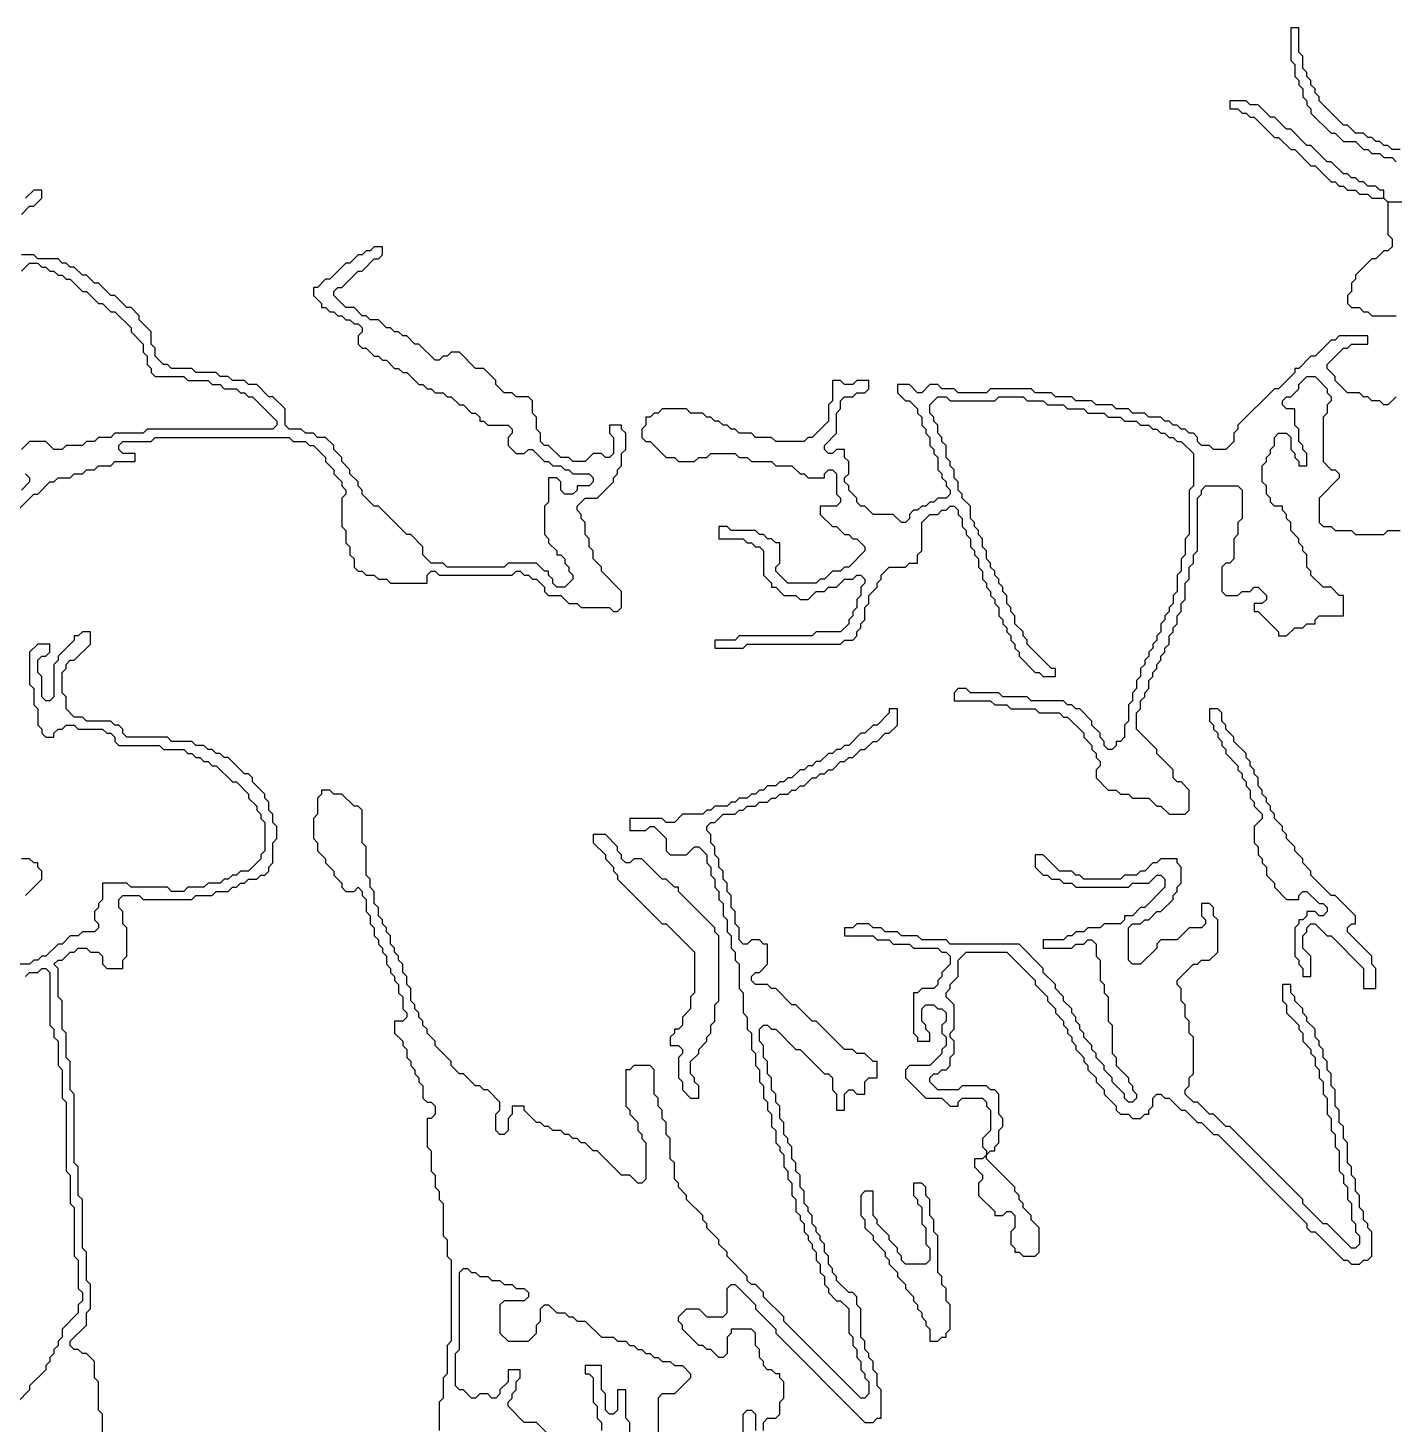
# Model space of a CAD drawing. Header units: metres. Extents: x 0 to 100, y 0 to 128.
# Drawn here: x 73.69 to 82.11, y 4.96 to 13.58 of the extents above; entities that cross this region are included whole.
import ezdxf

# ---------------------------------------------------------------- set-up
doc = ezdxf.new("R2010")
doc.units = ezdxf.units.M

msp = doc.modelspace()

# ---------------------------------------------------------------- linework, layer by layer
for points in [[(82.15, 12.825), (82.1, 12.825), (82.075, 12.85), (82.05, 12.85), (82.025, 12.875), (82, 12.875), (81.975, 12.9), (81.95, 12.9), (81.925, 12.925), (81.875, 12.925), (81.825, 12.975), (81.8, 12.975), (81.65, 13.125), (81.65, 13.15), (81.625, 13.175), (81.625, 13.2), (81.6, 13.225), (81.6, 13.25), (81.575, 13.275), (81.575, 13.3), (81.55, 13.325), (81.55, 13.4), (81.525, 13.425), (81.525, 13.575), (81.475, 13.575), (81.475, 13.375), (81.5, 13.35), (81.5, 13.275), (81.525, 13.25), (81.525, 13.225), (81.55, 13.2), (81.55, 13.15), (81.575, 13.125), (81.575, 13.1), (81.6, 13.075), (81.6, 13.05), (81.725, 12.925), (81.75, 12.925), (81.8, 12.875), (81.875, 12.875), (81.925, 12.825), (81.95, 12.825), (81.975, 12.8), (82.025, 12.8), (82.05, 12.775), (82.1, 12.775), (82.125, 12.75)], [(82.2, 12.5), (82.075, 12.5), (82.05, 12.525), (82.05, 12.575), (82.025, 12.575), (82, 12.6), (81.95, 12.6), (81.925, 12.625), (81.9, 12.625), (81.875, 12.65), (81.85, 12.65), (81.825, 12.675), (81.8, 12.675), (81.725, 12.75), (81.7, 12.75), (81.6, 12.85), (81.575, 12.85), (81.475, 12.95), (81.45, 12.95), (81.375, 13.025), (81.35, 13.025), (81.275, 13.1), (81.225, 13.1), (81.2, 13.125), (81.1, 13.125), (81.1, 13.075), (81.15, 13.075), (81.175, 13.05), (81.2, 13.05), (81.225, 13.025), (81.25, 13.025), (81.375, 12.9), (81.4, 12.9), (81.475, 12.825), (81.5, 12.825), (81.6, 12.725), (81.625, 12.725), (81.725, 12.625), (81.75, 12.625), (81.775, 12.6), (81.8, 12.6), (81.825, 12.575), (81.875, 12.575), (81.9, 12.55), (81.95, 12.55), (81.975, 12.525), (82.05, 12.525), (82.075, 12.5), (82.075, 12.3), (82.1, 12.275), (82.1, 12.225), (82.075, 12.2), (82.05, 12.2), (82, 12.15), (81.975, 12.15), (81.875, 12.05), (81.875, 12.025), (81.85, 12), (81.85, 11.95), (81.825, 11.925), (81.825, 11.875), (81.85, 11.85), (81.9, 11.85), (81.925, 11.825), (81.95, 11.825), (81.975, 11.8), (82.125, 11.8)], [(73.65, 12.425), (73.7, 12.475), (73.725, 12.475), (73.775, 12.525), (73.775, 12.575), (73.725, 12.575), (73.675, 12.525)], [(73.55, 10.525), (73.725, 10.7), (73.75, 10.7), (73.825, 10.775), (73.85, 10.775), (73.875, 10.8), (73.95, 10.8), (73.975, 10.825), (74.025, 10.825), (74.05, 10.85), (74.1, 10.85), (74.125, 10.875), (74.2, 10.875), (74.225, 10.9), (74.35, 10.9), (74.35, 10.95), (74.275, 10.95), (74.25, 10.975), (74.25, 11), (74.275, 11.025), (74.45, 11.025), (74.475, 11.05), (75.3, 11.05), (75.325, 11.025), (75.4, 11.025), (75.425, 11), (75.45, 11), (75.525, 10.925), (75.525, 10.9), (75.575, 10.85), (75.575, 10.825), (75.625, 10.775), (75.625, 10.75), (75.65, 10.725), (75.65, 10.7), (75.625, 10.675), (75.625, 10.5), (75.65, 10.475), (75.65, 10.4), (75.675, 10.375), (75.675, 10.325), (75.7, 10.3), (75.7, 10.25), (75.725, 10.225), (75.75, 10.225), (75.775, 10.2), (75.825, 10.2), (75.85, 10.175), (75.9, 10.175), (75.925, 10.15), (76.15, 10.15), (76.15, 10.2), (76.175, 10.225), (76.2, 10.225), (76.225, 10.2), (76.675, 10.2), (76.7, 10.225), (76.725, 10.225), (76.75, 10.2), (76.775, 10.2), (76.8, 10.175), (76.825, 10.175), (76.875, 10.125), (76.875, 10.1), (76.9, 10.075), (76.975, 10.075), (77.025, 10.025), (77.075, 10.025), (77.1, 10), (77.275, 10), (77.3, 9.975), (77.325, 9.975), (77.35, 10), (77.35, 10.1), (77.225, 10.225), (77.225, 10.25), (77.175, 10.3), (77.175, 10.35), (77.15, 10.375), (77.15, 10.425), (77.125, 10.45), (77.125, 10.525), (77.1, 10.55), (77.1, 10.575), (77.075, 10.6), (77.075, 10.625), (77.125, 10.675), (77.2, 10.675), (77.3, 10.775), (77.3, 10.8), (77.325, 10.825), (77.325, 10.85), (77.35, 10.875), (77.35, 10.95), (77.375, 10.975), (77.375, 11.075), (77.35, 11.1), (77.35, 11.125), (77.275, 11.125), (77.275, 11.075), (77.3, 11.05), (77.3, 10.95), (77.275, 10.925), (77.25, 10.925), (77.225, 10.95), (77.175, 10.95), (77.125, 10.9), (77.05, 10.9), (77.025, 10.925), (76.975, 10.925), (76.9, 11), (76.875, 11), (76.85, 11.025), (76.85, 11.075), (76.825, 11.1), (76.825, 11.175), (76.8, 11.2), (76.8, 11.275), (76.775, 11.3), (76.7, 11.3), (76.675, 11.325), (76.625, 11.325), (76.575, 11.375), (76.575, 11.4), (76.5, 11.475), (76.45, 11.475), (76.35, 11.575), (76.3, 11.575), (76.275, 11.55), (76.25, 11.55), (76.225, 11.525), (76.2, 11.525), (76.1, 11.625), (76.075, 11.625), (76.025, 11.675), (76, 11.675), (75.975, 11.7), (75.95, 11.7), (75.925, 11.725), (75.9, 11.725), (75.85, 11.775), (75.8, 11.775), (75.775, 11.8), (75.75, 11.8), (75.7, 11.85), (75.65, 11.85), (75.575, 11.925), (75.575, 11.95), (75.6, 11.975), (75.625, 11.975), (75.725, 12.075), (75.75, 12.075), (75.825, 12.15), (75.85, 12.15), (75.875, 12.175), (75.875, 12.225), (75.825, 12.225), (75.8, 12.2), (75.775, 12.2), (75.75, 12.175), (75.725, 12.175), (75.675, 12.125), (75.65, 12.125), (75.55, 12.025), (75.525, 12.025), (75.475, 11.975), (75.45, 11.975), (75.45, 11.925), (75.5, 11.875), (75.5, 11.85), (75.525, 11.85), (75.55, 11.825), (75.575, 11.825), (75.6, 11.8), (75.625, 11.8), (75.65, 11.775), (75.675, 11.775), (75.7, 11.75), (75.725, 11.75), (75.75, 11.725), (75.75, 11.7), (75.725, 11.675), (75.725, 11.625), (75.75, 11.6), (75.775, 11.6), (75.825, 11.55), (75.85, 11.55), (75.875, 11.525), (75.9, 11.525), (75.95, 11.475), (75.975, 11.475), (76, 11.45), (76.025, 11.45), (76.1, 11.375), (76.125, 11.375), (76.15, 11.35), (76.175, 11.35), (76.2, 11.325), (76.25, 11.325), (76.275, 11.3), (76.3, 11.3), (76.35, 11.25), (76.375, 11.25), (76.425, 11.2), (76.45, 11.2), (76.475, 11.175), (76.475, 11.15), (76.5, 11.15), (76.525, 11.125), (76.65, 11.125), (76.675, 11.1), (76.675, 11.075), (76.65, 11.05), (76.65, 11), (76.7, 10.95), (76.75, 10.95), (76.775, 10.975), (76.8, 10.975), (76.875, 10.9), (76.9, 10.9), (76.925, 10.875), (76.975, 10.875), (77, 10.85), (77.025, 10.85), (77.05, 10.825), (77.15, 10.825), (77.175, 10.8), (77.175, 10.775), (77.15, 10.75), (77.075, 10.75), (77.075, 10.725), (77.05, 10.7), (77, 10.7), (76.975, 10.725), (76.975, 10.775), (76.95, 10.8), (76.9, 10.8), (76.9, 10.65), (76.875, 10.625), (76.875, 10.45), (76.9, 10.425), (76.9, 10.4), (76.95, 10.35), (76.95, 10.325), (76.975, 10.325), (77, 10.3), (77, 10.275), (77.025, 10.25), (77.025, 10.225), (77.05, 10.2), (77.05, 10.175), (77, 10.125), (76.95, 10.125), (76.925, 10.15), (76.925, 10.175), (76.9, 10.2), (76.9, 10.225), (76.875, 10.225), (76.825, 10.275), (76.65, 10.275), (76.625, 10.25), (76.275, 10.25), (76.25, 10.275), (76.175, 10.275), (76.125, 10.325), (76.125, 10.375), (76.05, 10.45), (76.025, 10.45), (75.85, 10.625), (75.825, 10.625), (75.75, 10.7), (75.75, 10.725), (75.725, 10.75), (75.725, 10.775), (75.675, 10.825), (75.675, 10.85), (75.625, 10.9), (75.625, 10.925), (75.575, 10.975), (75.575, 11), (75.525, 11.05), (75.475, 11.05), (75.45, 11.075), (75.4, 11.075), (75.375, 11.1), (75.3, 11.1), (75.275, 11.125), (75.275, 11.225), (75.2, 11.3), (75.175, 11.3), (75.1, 11.375), (75.05, 11.375), (75.025, 11.4), (74.95, 11.4), (74.925, 11.425), (74.875, 11.425), (74.85, 11.45), (74.725, 11.45), (74.7, 11.475), (74.575, 11.475), (74.55, 11.5), (74.525, 11.5), (74.475, 11.55), (74.475, 11.6), (74.45, 11.625), (74.45, 11.7), (74.375, 11.775), (74.375, 11.8), (74.325, 11.85), (74.3, 11.85), (74.225, 11.925), (74.2, 11.925), (74.125, 12), (74.1, 12), (74.05, 12.05), (74.025, 12.05), (73.975, 12.1), (73.95, 12.1), (73.925, 12.125), (73.9, 12.125), (73.875, 12.15), (73.75, 12.15), (73.725, 12.175), (73.65, 12.175)], [(73.65, 12.075), (73.7, 12.125), (73.75, 12.125), (73.775, 12.1), (73.8, 12.1), (73.825, 12.075), (73.85, 12.075), (73.875, 12.05), (73.9, 12.05), (73.925, 12.025), (73.95, 12.025), (74.025, 11.95), (74.05, 11.95), (74.125, 11.875), (74.15, 11.875), (74.2, 11.825), (74.225, 11.825), (74.325, 11.725), (74.325, 11.7), (74.4, 11.625), (74.4, 11.575), (74.425, 11.55), (74.425, 11.5), (74.45, 11.475), (74.45, 11.45), (74.475, 11.425), (74.65, 11.425), (74.675, 11.4), (74.8, 11.4), (74.825, 11.375), (74.875, 11.375), (74.9, 11.35), (74.975, 11.35), (75, 11.325), (75.025, 11.325), (75.05, 11.3), (75.075, 11.3), (75.225, 11.15), (75.225, 11.125), (75.2, 11.1), (74.425, 11.1), (74.4, 11.075), (74.225, 11.075), (74.2, 11.05), (74.125, 11.05), (74.1, 11.025), (74.05, 11.025), (74.025, 11), (73.925, 11), (73.9, 10.975), (73.85, 10.975), (73.8, 11.025), (73.7, 11.025), (73.65, 10.975)], [(82.125, 11.3), (82.075, 11.25), (82.05, 11.25), (82.025, 11.275), (81.975, 11.275), (81.95, 11.3), (81.925, 11.3), (81.9, 11.325), (81.825, 11.325), (81.75, 11.4), (81.75, 11.425), (81.7, 11.475), (81.7, 11.5), (81.8, 11.6), (81.825, 11.6), (81.85, 11.625), (81.95, 11.625), (81.95, 11.675), (81.775, 11.675), (81.75, 11.65), (81.725, 11.65), (81.625, 11.55), (81.6, 11.55), (81.525, 11.475), (81.5, 11.475), (81.5, 11.45), (81.4, 11.35), (81.375, 11.35), (81.15, 11.125), (81.15, 11.1), (81.125, 11.075), (81.125, 11.025), (81.075, 10.975), (81, 10.975), (80.975, 11), (80.925, 11), (80.9, 11.025), (80.9, 11.05), (80.875, 11.075), (80.85, 11.075), (80.825, 11.1), (80.8, 11.1), (80.775, 11.125), (80.75, 11.125), (80.725, 11.15), (80.7, 11.15), (80.675, 11.175), (80.6, 11.175), (80.575, 11.2), (80.5, 11.2), (80.475, 11.225), (80.4, 11.225), (80.375, 11.25), (80.275, 11.25), (80.25, 11.275), (80.15, 11.275), (80.125, 11.3), (80.025, 11.3), (80, 11.325), (79.9, 11.325), (79.875, 11.35), (79.625, 11.35), (79.6, 11.325), (79.425, 11.325), (79.4, 11.35), (79.325, 11.35), (79.3, 11.375), (79.25, 11.375), (79.2, 11.325), (79.175, 11.325), (79.125, 11.375), (79.05, 11.375), (79.05, 11.325), (79.1, 11.275), (79.125, 11.275), (79.175, 11.225), (79.175, 11.2), (79.2, 11.175), (79.2, 11.125), (79.225, 11.1), (79.225, 11.075), (79.25, 11.05), (79.25, 11), (79.275, 10.975), (79.275, 10.95), (79.3, 10.925), (79.3, 10.85), (79.325, 10.825), (79.325, 10.8), (79.35, 10.775), (79.35, 10.75), (79.375, 10.725), (79.375, 10.7), (79.35, 10.675), (79.3, 10.675), (79.275, 10.65), (79.25, 10.65), (79.225, 10.625), (79.2, 10.625), (79.175, 10.6), (79.15, 10.6), (79.125, 10.575), (79.125, 10.55), (79.1, 10.525), (79.075, 10.525), (79.025, 10.575), (78.9, 10.575), (78.85, 10.625), (78.825, 10.625), (78.8, 10.65), (78.8, 10.675), (78.75, 10.725), (78.75, 10.75), (78.725, 10.775), (78.725, 10.8), (78.75, 10.825), (78.75, 10.9), (78.725, 10.925), (78.725, 10.975), (78.675, 10.975), (78.65, 10.95), (78.625, 10.95), (78.6, 10.975), (78.6, 11), (78.675, 11.075), (78.675, 11.2), (78.7, 11.225), (78.7, 11.275), (78.725, 11.3), (78.775, 11.3), (78.8, 11.325), (78.85, 11.325), (78.875, 11.35), (78.875, 11.4), (78.8, 11.4), (78.775, 11.375), (78.725, 11.375), (78.7, 11.4), (78.65, 11.4), (78.65, 11.275), (78.625, 11.25), (78.625, 11.15), (78.525, 11.05), (78.5, 11.05), (78.475, 11.025), (78.3, 11.025), (78.275, 11.05), (78.175, 11.05), (78.15, 11.075), (78.075, 11.075), (78.05, 11.1), (78.025, 11.1), (78, 11.125), (77.975, 11.125), (77.95, 11.15), (77.925, 11.15), (77.9, 11.175), (77.875, 11.175), (77.85, 11.2), (77.775, 11.2), (77.75, 11.225), (77.6, 11.225), (77.575, 11.2), (77.55, 11.2), (77.525, 11.175), (77.5, 11.175), (77.5, 11.125), (77.475, 11.1), (77.475, 11.05), (77.5, 11.025), (77.525, 11.025), (77.625, 10.925), (77.675, 10.925), (77.7, 10.9), (77.8, 10.9), (77.825, 10.925), (77.875, 10.925), (77.9, 10.95), (78.05, 10.95), (78.075, 10.925), (78.125, 10.925), (78.15, 10.9), (78.275, 10.9), (78.3, 10.875), (78.4, 10.875), (78.45, 10.825), (78.475, 10.825), (78.5, 10.8), (78.6, 10.8), (78.6, 10.825), (78.625, 10.85), (78.65, 10.85), (78.675, 10.825), (78.675, 10.7), (78.7, 10.675), (78.7, 10.65), (78.675, 10.625), (78.575, 10.625), (78.575, 10.575), (78.65, 10.5), (78.675, 10.5), (78.725, 10.45), (78.75, 10.45), (78.775, 10.425), (78.8, 10.425), (78.85, 10.375), (78.85, 10.35), (78.75, 10.25), (78.725, 10.25), (78.7, 10.225), (78.65, 10.225), (78.6, 10.175), (78.575, 10.175), (78.55, 10.15), (78.375, 10.15), (78.3, 10.225), (78.3, 10.25), (78.325, 10.275), (78.325, 10.4), (78.3, 10.4), (78.275, 10.425), (78.25, 10.425), (78.225, 10.45), (78.2, 10.45), (78.175, 10.475), (78.025, 10.475), (78, 10.5), (77.95, 10.5), (77.95, 10.425), (78.1, 10.425), (78.125, 10.4), (78.15, 10.4), (78.175, 10.375), (78.2, 10.375), (78.225, 10.35), (78.225, 10.2), (78.275, 10.15), (78.275, 10.125), (78.3, 10.125), (78.35, 10.075), (78.425, 10.075), (78.45, 10.05), (78.5, 10.05), (78.55, 10.1), (78.6, 10.1), (78.625, 10.125), (78.675, 10.125), (78.725, 10.175), (78.775, 10.175), (78.8, 10.2), (78.825, 10.2), (78.85, 10.175), (78.85, 10.15), (78.825, 10.125), (78.825, 10.075), (78.8, 10.05), (78.8, 10), (78.775, 9.975), (78.775, 9.95), (78.75, 9.925), (78.75, 9.9), (78.7, 9.85), (78.55, 9.85), (78.525, 9.825), (78.075, 9.825), (78.05, 9.8), (77.925, 9.8), (77.925, 9.75), (78.1, 9.75), (78.125, 9.775), (78.7, 9.775), (78.725, 9.8), (78.775, 9.8), (78.8, 9.825), (78.8, 9.85), (78.825, 9.875), (78.825, 9.9), (78.85, 9.925), (78.85, 10), (78.875, 10.025), (78.875, 10.075), (78.925, 10.125), (78.925, 10.15), (78.95, 10.175), (78.95, 10.2), (79, 10.25), (79.1, 10.25), (79.125, 10.275), (79.175, 10.275), (79.175, 10.325), (79.2, 10.35), (79.2, 10.525), (79.25, 10.575), (79.3, 10.575), (79.325, 10.6), (79.35, 10.6), (79.375, 10.625), (79.4, 10.625), (79.425, 10.6), (79.425, 10.575), (79.45, 10.55), (79.45, 10.5), (79.475, 10.475), (79.475, 10.45), (79.5, 10.425), (79.5, 10.375), (79.525, 10.35), (79.525, 10.325), (79.55, 10.3), (79.55, 10.25), (79.575, 10.225), (79.575, 10.175), (79.6, 10.15), (79.6, 10.125), (79.625, 10.1), (79.625, 10.075), (79.65, 10.05), (79.65, 10.025), (79.675, 10), (79.675, 9.95), (79.7, 9.925), (79.7, 9.9), (79.725, 9.875), (79.725, 9.85), (79.75, 9.825), (79.75, 9.8), (79.775, 9.775), (79.775, 9.75), (79.8, 9.725), (79.8, 9.7), (79.9, 9.6), (79.925, 9.6), (79.95, 9.575), (80.025, 9.575), (80.025, 9.625), (80, 9.625), (79.85, 9.775), (79.85, 9.8), (79.825, 9.825), (79.825, 9.85), (79.775, 9.9), (79.775, 9.95), (79.75, 9.975), (79.75, 10), (79.725, 10.025), (79.725, 10.075), (79.7, 10.1), (79.7, 10.125), (79.675, 10.15), (79.675, 10.175), (79.65, 10.2), (79.65, 10.225), (79.625, 10.25), (79.625, 10.275), (79.6, 10.3), (79.6, 10.35), (79.575, 10.375), (79.575, 10.425), (79.55, 10.45), (79.55, 10.475), (79.525, 10.5), (79.525, 10.525), (79.5, 10.55), (79.5, 10.625), (79.45, 10.675), (79.45, 10.7), (79.425, 10.725), (79.425, 10.775), (79.4, 10.8), (79.4, 10.85), (79.375, 10.875), (79.375, 10.9), (79.35, 10.925), (79.35, 11), (79.325, 11.025), (79.325, 11.05), (79.3, 11.075), (79.3, 11.125), (79.275, 11.15), (79.275, 11.175), (79.25, 11.2), (79.25, 11.25), (79.3, 11.3), (79.35, 11.3), (79.375, 11.275), (79.65, 11.275), (79.675, 11.3), (79.825, 11.3), (79.85, 11.275), (79.95, 11.275), (79.975, 11.25), (80.075, 11.25), (80.1, 11.225), (80.2, 11.225), (80.225, 11.2), (80.325, 11.2), (80.35, 11.175), (80.425, 11.175), (80.45, 11.15), (80.525, 11.15), (80.55, 11.125), (80.6, 11.125), (80.625, 11.1), (80.65, 11.1), (80.675, 11.075), (80.7, 11.075), (80.725, 11.05), (80.75, 11.05), (80.775, 11.025), (80.8, 11.025), (80.875, 10.95), (80.875, 10.75), (80.85, 10.725), (80.85, 10.45), (80.825, 10.425), (80.825, 10.325), (80.8, 10.3), (80.8, 10.225), (80.775, 10.2), (80.775, 10.1), (80.75, 10.075), (80.75, 10.025), (80.725, 10), (80.725, 9.975), (80.7, 9.95), (80.7, 9.925), (80.675, 9.9), (80.675, 9.85), (80.65, 9.825), (80.65, 9.8), (80.625, 9.775), (80.625, 9.75), (80.6, 9.725), (80.6, 9.7), (80.575, 9.675), (80.575, 9.65), (80.55, 9.625), (80.55, 9.575), (80.525, 9.55), (80.525, 9.5), (80.5, 9.475), (80.5, 9.425), (80.475, 9.4), (80.475, 9.3), (80.45, 9.275), (80.45, 9.2), (80.425, 9.175), (80.4, 9.175), (80.4, 9.15), (80.375, 9.125), (80.35, 9.125), (80.325, 9.15), (80.325, 9.175), (80.3, 9.2), (80.3, 9.225), (80.25, 9.275), (80.25, 9.3), (80.175, 9.375), (80.15, 9.375), (80.125, 9.4), (80.1, 9.4), (80.075, 9.425), (79.875, 9.425), (79.85, 9.45), (79.7, 9.45), (79.675, 9.475), (79.5, 9.475), (79.475, 9.5), (79.425, 9.5), (79.4, 9.475), (79.4, 9.425), (79.625, 9.425), (79.65, 9.4), (79.725, 9.4), (79.75, 9.375), (79.9, 9.375), (79.925, 9.35), (80.05, 9.35), (80.075, 9.325), (80.1, 9.325), (80.2, 9.225), (80.2, 9.2), (80.25, 9.15), (80.25, 9.125), (80.275, 9.1), (80.275, 9.075), (80.3, 9.05), (80.3, 9.025), (80.275, 9), (80.275, 8.95), (80.35, 8.875), (80.4, 8.875), (80.425, 8.85), (80.475, 8.85), (80.5, 8.825), (80.6, 8.825), (80.65, 8.775), (80.675, 8.775), (80.725, 8.725), (80.825, 8.725), (80.85, 8.75), (80.85, 8.875), (80.8, 8.925), (80.775, 8.925), (80.75, 8.95), (80.75, 9), (80.65, 9.1), (80.65, 9.125), (80.525, 9.25), (80.525, 9.35), (80.55, 9.375), (80.55, 9.425), (80.575, 9.45), (80.575, 9.475), (80.6, 9.5), (80.6, 9.55), (80.625, 9.575), (80.625, 9.6), (80.65, 9.625), (80.65, 9.65), (80.675, 9.675), (80.675, 9.7), (80.7, 9.725), (80.7, 9.75), (80.725, 9.775), (80.725, 9.825), (80.75, 9.85), (80.75, 9.875), (80.775, 9.9), (80.775, 9.95), (80.8, 9.975), (80.8, 10.025), (80.825, 10.05), (80.825, 10.15), (80.85, 10.175), (80.85, 10.25), (80.875, 10.275), (80.875, 10.325), (80.9, 10.35), (80.9, 10.675), (80.925, 10.7), (80.925, 10.725), (80.95, 10.75), (81.15, 10.75), (81.175, 10.725), (81.175, 10.55), (81.15, 10.525), (81.15, 10.45), (81.125, 10.425), (81.125, 10.3), (81.1, 10.275), (81.075, 10.275), (81.05, 10.25), (81.05, 10.1), (81.075, 10.075), (81.15, 10.075), (81.175, 10.1), (81.225, 10.1), (81.25, 10.125), (81.275, 10.125), (81.325, 10.075), (81.325, 10.05), (81.3, 10.025), (81.25, 10.025), (81.25, 9.975), (81.275, 9.975), (81.4, 9.85), (81.4, 9.825), (81.45, 9.825), (81.5, 9.875), (81.55, 9.875), (81.575, 9.9), (81.625, 9.9), (81.625, 9.925), (81.65, 9.95), (81.8, 9.95), (81.8, 10.075), (81.775, 10.075), (81.725, 10.125), (81.675, 10.125), (81.6, 10.2), (81.6, 10.225), (81.575, 10.25), (81.575, 10.325), (81.55, 10.35), (81.55, 10.375), (81.525, 10.4), (81.525, 10.425), (81.475, 10.475), (81.475, 10.525), (81.45, 10.55), (81.45, 10.575), (81.425, 10.6), (81.425, 10.625), (81.375, 10.625), (81.35, 10.65), (81.35, 10.675), (81.325, 10.7), (81.325, 10.75), (81.3, 10.775), (81.3, 10.875), (81.325, 10.9), (81.325, 10.925), (81.35, 10.95), (81.35, 10.975), (81.375, 11), (81.375, 11.05), (81.4, 11.075), (81.45, 11.075), (81.475, 11.05), (81.475, 10.975), (81.5, 10.95), (81.5, 10.925), (81.525, 10.9), (81.525, 10.875), (81.575, 10.875), (81.575, 10.95), (81.55, 10.975), (81.55, 11), (81.525, 11.025), (81.525, 11.1), (81.5, 11.125), (81.5, 11.225), (81.45, 11.225), (81.425, 11.25), (81.425, 11.275), (81.45, 11.3), (81.475, 11.3), (81.525, 11.35), (81.525, 11.375), (81.575, 11.425), (81.625, 11.425), (81.7, 11.35), (81.7, 11.325), (81.725, 11.3), (81.725, 11.275), (81.7, 11.25), (81.7, 11.2), (81.675, 11.175), (81.675, 10.9), (81.725, 10.85), (81.75, 10.85), (81.775, 10.825), (81.775, 10.8), (81.65, 10.675), (81.65, 10.525), (81.675, 10.5), (81.725, 10.5), (81.75, 10.475), (81.85, 10.475), (81.875, 10.45), (82.05, 10.45), (82.075, 10.475), (82.15, 10.475)], [(73.675, 10.825), (73.7, 10.8), (73.7, 10.775), (73.65, 10.725)], [(74.15, 4.875), (74.15, 5.025), (74.125, 5.05), (74.125, 5.225), (74.1, 5.25), (74.1, 5.35), (74.05, 5.4), (74.025, 5.4), (74, 5.425), (73.975, 5.425), (73.95, 5.45), (73.95, 5.475), (74.05, 5.575), (74.05, 5.65), (74.075, 5.675), (74.075, 5.825), (74.05, 5.85), (74.05, 6.025), (74.025, 6.05), (74.025, 6.35), (74, 6.375), (74, 6.55), (73.975, 6.575), (73.975, 7), (73.95, 7.025), (73.95, 7.2), (73.925, 7.225), (73.925, 7.375), (73.9, 7.4), (73.9, 7.575), (73.875, 7.6), (73.875, 7.775), (73.85, 7.8), (73.875, 7.825), (73.9, 7.825), (73.95, 7.875), (73.975, 7.875), (74, 7.9), (74.05, 7.9), (74.075, 7.875), (74.125, 7.875), (74.15, 7.85), (74.15, 7.8), (74.175, 7.775), (74.275, 7.775), (74.275, 7.825), (74.3, 7.85), (74.3, 8.025), (74.275, 8.05), (74.275, 8.125), (74.25, 8.15), (74.25, 8.2), (74.275, 8.225), (74.375, 8.225), (74.4, 8.2), (74.7, 8.2), (74.725, 8.225), (74.825, 8.225), (74.85, 8.25), (74.925, 8.25), (74.95, 8.275), (74.975, 8.275), (75, 8.3), (75.025, 8.3), (75.05, 8.325), (75.1, 8.325), (75.125, 8.35), (75.15, 8.35), (75.175, 8.375), (75.175, 8.4), (75.2, 8.425), (75.2, 8.55), (75.225, 8.575), (75.225, 8.65), (75.2, 8.675), (75.2, 8.725), (75.175, 8.75), (75.175, 8.8), (75.15, 8.825), (75.15, 8.85), (75.075, 8.925), (75.075, 8.95), (75.05, 8.975), (75.025, 8.975), (74.925, 9.075), (74.9, 9.075), (74.875, 9.1), (74.85, 9.1), (74.825, 9.125), (74.8, 9.125), (74.775, 9.15), (74.725, 9.15), (74.7, 9.175), (74.575, 9.175), (74.55, 9.2), (74.3, 9.2), (74.275, 9.225), (74.275, 9.25), (74.25, 9.275), (74.225, 9.275), (74.2, 9.3), (74.05, 9.3), (74.025, 9.325), (73.975, 9.325), (73.925, 9.375), (73.925, 9.45), (73.9, 9.475), (73.9, 9.6), (73.925, 9.625), (73.925, 9.65), (73.95, 9.675), (73.975, 9.675), (74.075, 9.775), (74.075, 9.85), (74.025, 9.85), (74, 9.825), (73.975, 9.825), (73.975, 9.8), (73.875, 9.7), (73.875, 9.675), (73.85, 9.65), (73.85, 9.45), (73.825, 9.425), (73.8, 9.425), (73.775, 9.45), (73.775, 9.575), (73.75, 9.6), (73.75, 9.675), (73.775, 9.7), (73.8, 9.7), (73.825, 9.725), (73.825, 9.775), (73.75, 9.775), (73.7, 9.725), (73.7, 9.525), (73.725, 9.5), (73.725, 9.4), (73.75, 9.375), (73.75, 9.275), (73.775, 9.25), (73.775, 9.225), (73.8, 9.2), (73.85, 9.2), (73.85, 9.225), (73.875, 9.25), (73.9, 9.25), (73.925, 9.275), (73.975, 9.275), (74, 9.25), (74.15, 9.25), (74.175, 9.225), (74.2, 9.225), (74.225, 9.2), (74.225, 9.175), (74.25, 9.15), (74.5, 9.15), (74.525, 9.125), (74.65, 9.125), (74.675, 9.1), (74.7, 9.1), (74.725, 9.075), (74.75, 9.075), (74.775, 9.05), (74.8, 9.05), (74.825, 9.025), (74.85, 9.025), (74.95, 8.925), (74.975, 8.925), (75.05, 8.85), (75.05, 8.825), (75.1, 8.775), (75.1, 8.75), (75.125, 8.725), (75.125, 8.7), (75.15, 8.675), (75.15, 8.5), (75.125, 8.475), (75.125, 8.45), (75.05, 8.375), (75, 8.375), (74.975, 8.35), (74.95, 8.35), (74.925, 8.325), (74.9, 8.325), (74.875, 8.3), (74.8, 8.3), (74.775, 8.275), (74.675, 8.275), (74.65, 8.25), (74.575, 8.25), (74.55, 8.275), (74.325, 8.275), (74.3, 8.3), (74.15, 8.3), (74.15, 8.2), (74.125, 8.175), (74.125, 8.15), (74.1, 8.125), (74.1, 8.075), (74.125, 8.05), (74.125, 8.025), (74.1, 8), (74.025, 8), (74, 7.975), (73.95, 7.975), (73.9, 7.925), (73.875, 7.925), (73.8, 7.85), (73.775, 7.85), (73.75, 7.825), (73.725, 7.825), (73.7, 7.8), (73.6, 7.8)], [(78.225, 4.925), (78.225, 4.975), (78.25, 5), (78.3, 5), (78.325, 5.025), (78.325, 5.1), (78.35, 5.125), (78.35, 5.225), (78.325, 5.25), (78.325, 5.275), (78.3, 5.275), (78.275, 5.3), (78.25, 5.3), (78.225, 5.325), (78.225, 5.35), (78.2, 5.375), (78.2, 5.425), (78.175, 5.45), (78.175, 5.525), (78.15, 5.55), (78.025, 5.55), (78.025, 5.525), (78, 5.5), (78, 5.4), (77.975, 5.375), (77.95, 5.375), (77.9, 5.425), (77.875, 5.425), (77.85, 5.45), (77.825, 5.45), (77.725, 5.55), (77.725, 5.575), (77.7, 5.6), (77.7, 5.625), (77.75, 5.675), (77.825, 5.675), (77.875, 5.625), (77.975, 5.625), (78, 5.65), (78, 5.8), (78.025, 5.825), (78.05, 5.825), (78.175, 5.7), (78.175, 5.675), (78.3, 5.55), (78.3, 5.525), (78.85, 4.975), (78.9, 4.975), (78.925, 5), (78.95, 5), (78.95, 5.175), (78.925, 5.2), (78.925, 5.275), (78.9, 5.3), (78.9, 5.35), (78.875, 5.375), (78.875, 5.4), (78.85, 5.425), (78.85, 5.475), (78.825, 5.5), (78.825, 5.675), (78.8, 5.7), (78.8, 5.75), (78.775, 5.775), (78.75, 5.775), (78.675, 5.85), (78.675, 5.875), (78.65, 5.9), (78.65, 5.925), (78.625, 5.95), (78.625, 6), (78.6, 6.025), (78.6, 6.075), (78.575, 6.1), (78.575, 6.125), (78.55, 6.15), (78.55, 6.175), (78.525, 6.2), (78.525, 6.25), (78.5, 6.275), (78.5, 6.3), (78.475, 6.325), (78.475, 6.4), (78.45, 6.425), (78.45, 6.5), (78.425, 6.525), (78.425, 6.575), (78.4, 6.6), (78.4, 6.675), (78.375, 6.7), (78.375, 6.725), (78.35, 6.75), (78.35, 6.825), (78.325, 6.85), (78.325, 6.925), (78.3, 6.95), (78.3, 7), (78.275, 7.025), (78.275, 7.1), (78.25, 7.125), (78.25, 7.2), (78.225, 7.225), (78.225, 7.3), (78.2, 7.325), (78.2, 7.4), (78.225, 7.425), (78.25, 7.425), (78.275, 7.4), (78.3, 7.4), (78.425, 7.275), (78.45, 7.275), (78.6, 7.125), (78.625, 7.125), (78.65, 7.1), (78.65, 7.025), (78.675, 7), (78.675, 6.9), (78.725, 6.9), (78.725, 7), (78.75, 7.025), (78.775, 7.025), (78.8, 7), (78.85, 7), (78.85, 7.075), (78.875, 7.1), (78.925, 7.1), (78.925, 7.2), (78.9, 7.2), (78.85, 7.25), (78.8, 7.25), (78.775, 7.275), (78.725, 7.275), (78.55, 7.45), (78.525, 7.45), (78.425, 7.55), (78.4, 7.55), (78.3, 7.65), (78.275, 7.65), (78.25, 7.675), (78.175, 7.675), (78.15, 7.7), (78.15, 7.725), (78.175, 7.75), (78.2, 7.75), (78.25, 7.8), (78.25, 7.925), (78.225, 7.925), (78.2, 7.95), (78.15, 7.95), (78.125, 7.925), (78.1, 7.925), (78.075, 7.95), (78.075, 8.025), (78.05, 8.05), (78.05, 8.125), (78.025, 8.15), (78.025, 8.225), (78, 8.25), (78, 8.3), (77.975, 8.325), (77.975, 8.375), (77.95, 8.4), (77.95, 8.45), (77.925, 8.475), (77.925, 8.525), (77.9, 8.55), (77.9, 8.6), (77.875, 8.625), (77.875, 8.65), (77.9, 8.675), (77.925, 8.675), (77.975, 8.725), (78.05, 8.725), (78.075, 8.75), (78.1, 8.75), (78.125, 8.775), (78.175, 8.775), (78.2, 8.8), (78.25, 8.8), (78.275, 8.825), (78.3, 8.825), (78.325, 8.85), (78.375, 8.85), (78.4, 8.875), (78.425, 8.875), (78.45, 8.9), (78.475, 8.9), (78.525, 8.95), (78.55, 8.95), (78.575, 8.975), (78.6, 8.975), (78.625, 9), (78.65, 9), (78.7, 9.05), (78.725, 9.05), (78.75, 9.075), (78.775, 9.075), (78.825, 9.125), (78.85, 9.125), (78.9, 9.175), (78.925, 9.175), (78.975, 9.225), (79, 9.225), (79.05, 9.275), (79.05, 9.375), (79, 9.375), (79, 9.35), (78.925, 9.275), (78.9, 9.275), (78.85, 9.225), (78.825, 9.225), (78.75, 9.15), (78.725, 9.15), (78.7, 9.125), (78.675, 9.125), (78.65, 9.1), (78.625, 9.1), (78.575, 9.05), (78.55, 9.05), (78.525, 9.025), (78.5, 9.025), (78.475, 9), (78.45, 9), (78.4, 8.95), (78.375, 8.95), (78.35, 8.925), (78.325, 8.925), (78.3, 8.9), (78.25, 8.9), (78.225, 8.875), (78.2, 8.875), (78.175, 8.85), (78.15, 8.85), (78.125, 8.825), (78.075, 8.825), (78.05, 8.8), (78.025, 8.8), (78, 8.775), (77.925, 8.775), (77.9, 8.75), (77.875, 8.75), (77.85, 8.725), (77.725, 8.725), (77.675, 8.675), (77.625, 8.675), (77.6, 8.7), (77.4, 8.7), (77.4, 8.625), (77.5, 8.625), (77.525, 8.65), (77.55, 8.65), (77.625, 8.575), (77.625, 8.5), (77.65, 8.475), (77.75, 8.475), (77.8, 8.525), (77.825, 8.525), (77.875, 8.475), (77.875, 8.425), (77.9, 8.4), (77.9, 8.35), (77.925, 8.325), (77.925, 8.275), (77.95, 8.25), (77.95, 8.2), (77.975, 8.175), (77.975, 8.1), (78, 8.075), (78, 8), (78.025, 7.975), (78.025, 7.9), (78.05, 7.875), (78.05, 7.825), (78.075, 7.8), (78.075, 7.65), (78.1, 7.625), (78.1, 7.5), (78.125, 7.475), (78.125, 7.4), (78.15, 7.375), (78.15, 7.275), (78.175, 7.25), (78.175, 7.175), (78.2, 7.15), (78.2, 7.075), (78.225, 7.05), (78.225, 6.975), (78.25, 6.95), (78.25, 6.9), (78.275, 6.875), (78.275, 6.8), (78.3, 6.775), (78.3, 6.7), (78.325, 6.675), (78.325, 6.65), (78.35, 6.625), (78.35, 6.55), (78.375, 6.525), (78.375, 6.475), (78.4, 6.45), (78.4, 6.375), (78.425, 6.35), (78.425, 6.275), (78.45, 6.25), (78.45, 6.225), (78.475, 6.2), (78.475, 6.15), (78.5, 6.125), (78.5, 6.1), (78.525, 6.075), (78.525, 6.05), (78.55, 6.025), (78.55, 5.975), (78.575, 5.95), (78.575, 5.9), (78.6, 5.875), (78.6, 5.825), (78.625, 5.8), (78.625, 5.775), (78.675, 5.725), (78.7, 5.725), (78.75, 5.675), (78.75, 5.525), (78.775, 5.5), (78.775, 5.45), (78.8, 5.425), (78.8, 5.375), (78.825, 5.35), (78.825, 5.3), (78.85, 5.275), (78.85, 5.25), (78.875, 5.225), (78.875, 5.15), (78.85, 5.125), (78.825, 5.125), (78.35, 5.6), (78.35, 5.625), (78.225, 5.75), (78.225, 5.775), (78.175, 5.825), (78.15, 5.825), (78.125, 5.85), (78.125, 5.875), (78, 6), (78, 6.025), (77.95, 6.075), (77.95, 6.1), (77.875, 6.175), (77.875, 6.2), (77.85, 6.225), (77.85, 6.25), (77.75, 6.35), (77.75, 6.375), (77.7, 6.425), (77.7, 6.45), (77.675, 6.475), (77.675, 6.575), (77.65, 6.6), (77.65, 6.725), (77.625, 6.75), (77.625, 6.825), (77.6, 6.85), (77.6, 6.9), (77.575, 6.925), (77.575, 6.975), (77.55, 7), (77.55, 7.15), (77.525, 7.175), (77.425, 7.175), (77.4, 7.15), (77.375, 7.15), (77.375, 6.925), (77.4, 6.9), (77.4, 6.875), (77.45, 6.825), (77.45, 6.775), (77.475, 6.75), (77.475, 6.725), (77.5, 6.7), (77.5, 6.475), (77.475, 6.45), (77.45, 6.45), (77.4, 6.5), (77.35, 6.5), (77.2, 6.65), (77.175, 6.65), (77.125, 6.7), (77.1, 6.7), (77.075, 6.725), (77.05, 6.725), (77.025, 6.75), (77, 6.75), (76.975, 6.775), (76.925, 6.775), (76.9, 6.8), (76.875, 6.8), (76.85, 6.825), (76.825, 6.825), (76.75, 6.9), (76.75, 6.925), (76.675, 6.925), (76.675, 6.875), (76.65, 6.85), (76.65, 6.775), (76.625, 6.75), (76.6, 6.75), (76.575, 6.775), (76.575, 6.875), (76.6, 6.9), (76.6, 6.95), (76.525, 7.025), (76.5, 7.025), (76.475, 7.05), (76.45, 7.05), (76.375, 7.125), (76.35, 7.125), (76.3, 7.175), (76.3, 7.2), (76.2, 7.3), (76.2, 7.325), (76.15, 7.375), (76.15, 7.4), (76.125, 7.425), (76.125, 7.45), (76.1, 7.475), (76.1, 7.5), (76.075, 7.525), (76.075, 7.55), (76.05, 7.575), (76.05, 7.65), (76.025, 7.675), (76.025, 7.725), (76, 7.75), (76, 7.8), (75.975, 7.825), (75.975, 7.85), (75.95, 7.875), (75.95, 7.9), (75.925, 7.925), (75.925, 7.975), (75.9, 8), (75.9, 8.025), (75.875, 8.05), (75.875, 8.075), (75.85, 8.1), (75.85, 8.15), (75.825, 8.175), (75.825, 8.25), (75.8, 8.275), (75.8, 8.325), (75.775, 8.35), (75.775, 8.525), (75.75, 8.55), (75.75, 8.75), (75.725, 8.775), (75.7, 8.775), (75.625, 8.85), (75.575, 8.85), (75.55, 8.875), (75.5, 8.875), (75.5, 8.85), (75.475, 8.825), (75.475, 8.725), (75.45, 8.7), (75.45, 8.575), (75.475, 8.55), (75.475, 8.5), (75.525, 8.45), (75.525, 8.425), (75.575, 8.375), (75.575, 8.35), (75.625, 8.3), (75.625, 8.275), (75.65, 8.25), (75.7, 8.25), (75.725, 8.275), (75.75, 8.25), (75.75, 8.225), (75.775, 8.2), (75.775, 8.125), (75.8, 8.1), (75.8, 8.05), (75.825, 8.025), (75.825, 7.975), (75.85, 7.95), (75.85, 7.925), (75.875, 7.9), (75.875, 7.875), (75.9, 7.85), (75.9, 7.8), (75.925, 7.775), (75.925, 7.75), (75.95, 7.725), (75.95, 7.7), (75.975, 7.675), (75.975, 7.625), (76, 7.6), (76, 7.525), (76.025, 7.5), (76.025, 7.475), (76, 7.45), (75.95, 7.45), (75.95, 7.375), (76, 7.325), (76, 7.3), (76.025, 7.275), (76.025, 7.225), (76.05, 7.2), (76.05, 7.175), (76.075, 7.15), (76.075, 7.125), (76.1, 7.1), (76.1, 7.075), (76.125, 7.05), (76.125, 6.975), (76.15, 6.95), (76.175, 6.95), (76.2, 6.925), (76.2, 6.875), (76.175, 6.85), (76.15, 6.85), (76.15, 6.675), (76.175, 6.65), (76.175, 6.525), (76.2, 6.5), (76.2, 6.425), (76.225, 6.4), (76.225, 6.35), (76.25, 6.325), (76.25, 6.125), (76.275, 6.1), (76.275, 6), (76.3, 5.975), (76.3, 5.475), (76.275, 5.45), (76.275, 5.275), (76.25, 5.25), (76.25, 5.125), (76.225, 5.1), (76.225, 4.925)], [(73.675, 8.225), (73.775, 8.325), (73.775, 8.375), (73.75, 8.4), (73.75, 8.425), (73.725, 8.425), (73.7, 8.45), (73.65, 8.45)], [(73.675, 7.725), (73.7, 7.75), (73.75, 7.75), (73.775, 7.775), (73.8, 7.775), (73.825, 7.75), (73.825, 7.425), (73.85, 7.4), (73.85, 7.35), (73.875, 7.325), (73.875, 7.175), (73.9, 7.15), (73.9, 6.975), (73.925, 6.95), (73.925, 6.525), (73.95, 6.5), (73.95, 6.325), (73.975, 6.3), (73.975, 6), (74, 5.975), (74, 5.8), (74.025, 5.775), (74.025, 5.725), (74, 5.7), (74, 5.65), (73.9, 5.55), (73.9, 5.5), (73.875, 5.475), (73.875, 5.45), (73.85, 5.425), (73.85, 5.4), (73.825, 5.375), (73.825, 5.35), (73.8, 5.325), (73.8, 5.3), (73.7, 5.2), (73.7, 5.175), (73.625, 5.1)], [(76.9, 4.9), (76.825, 4.975), (76.75, 4.975), (76.65, 5.075), (76.65, 5.1), (76.675, 5.125), (76.675, 5.15), (76.7, 5.175), (76.7, 5.225), (76.725, 5.25), (76.725, 5.3), (76.65, 5.3), (76.65, 5.225), (76.6, 5.175), (76.6, 5.15), (76.575, 5.125), (76.55, 5.125), (76.525, 5.15), (76.475, 5.15), (76.45, 5.125), (76.425, 5.125), (76.375, 5.175), (76.35, 5.175), (76.325, 5.2), (76.325, 5.4), (76.35, 5.425), (76.35, 5.9), (76.375, 5.925), (76.4, 5.925), (76.425, 5.9), (76.45, 5.9), (76.475, 5.875), (76.525, 5.875), (76.55, 5.85), (76.6, 5.85), (76.625, 5.825), (76.675, 5.825), (76.7, 5.8), (76.75, 5.8), (76.775, 5.775), (76.775, 5.75), (76.75, 5.725), (76.625, 5.725), (76.6, 5.7), (76.6, 5.525), (76.65, 5.475), (76.775, 5.475), (76.825, 5.525), (76.825, 5.575), (76.85, 5.6), (76.85, 5.675), (76.875, 5.7), (76.9, 5.7), (76.95, 5.65), (77, 5.65), (77.025, 5.625), (77.05, 5.625), (77.075, 5.6), (77.125, 5.6), (77.225, 5.5), (77.3, 5.5), (77.325, 5.475), (77.375, 5.475), (77.4, 5.45), (77.425, 5.45), (77.45, 5.425), (77.475, 5.425), (77.5, 5.4), (77.525, 5.4), (77.55, 5.375), (77.575, 5.375), (77.6, 5.35), (77.65, 5.35), (77.675, 5.325), (77.725, 5.325), (77.775, 5.275), (77.775, 5.25), (77.675, 5.15), (77.6, 5.15), (77.575, 5.125), (77.575, 4.9)], [(77.4, 4.9), (77.4, 4.975), (77.375, 5), (77.375, 5.175), (77.325, 5.175), (77.325, 5.05), (77.3, 5.025), (77.275, 5.025), (77.25, 5.05), (77.25, 5.15), (77.225, 5.175), (77.225, 5.325), (77.125, 5.325), (77.125, 5.275), (77.15, 5.275), (77.175, 5.25), (77.175, 5.1), (77.2, 5.075), (77.2, 5), (77.225, 4.975), (77.225, 4.925)], [(78.1, 4.875), (78.1, 5.025), (78.125, 5.05), (78.15, 5.05), (78.175, 5.025), (78.175, 4.925)]]:
    msp.add_lwpolyline(points)
for points in [[(80.975, 9.375), (80.975, 9.3), (81, 9.275), (81, 9.25), (81.025, 9.225), (81.025, 9.2), (81.05, 9.175), (81.05, 9.15), (81.075, 9.125), (81.075, 9.1), (81.15, 9.025), (81.15, 9), (81.175, 8.975), (81.175, 8.95), (81.2, 8.925), (81.2, 8.9), (81.225, 8.875), (81.225, 8.825), (81.25, 8.8), (81.25, 8.775), (81.3, 8.725), (81.3, 8.7), (81.25, 8.65), (81.25, 8.55), (81.275, 8.525), (81.275, 8.475), (81.3, 8.45), (81.3, 8.425), (81.325, 8.4), (81.325, 8.35), (81.375, 8.3), (81.375, 8.275), (81.45, 8.2), (81.525, 8.2), (81.525, 8.225), (81.55, 8.25), (81.575, 8.25), (81.65, 8.175), (81.675, 8.175), (81.7, 8.15), (81.7, 8.125), (81.675, 8.1), (81.65, 8.1), (81.625, 8.125), (81.575, 8.125), (81.575, 8.1), (81.55, 8.075), (81.525, 8.075), (81.525, 8.05), (81.5, 8.025), (81.5, 7.85), (81.525, 7.825), (81.525, 7.8), (81.55, 7.775), (81.55, 7.725), (81.6, 7.725), (81.6, 7.85), (81.55, 7.9), (81.55, 7.975), (81.575, 8), (81.575, 8.025), (81.6, 8.05), (81.625, 8.05), (81.7, 7.975), (81.725, 7.975), (81.925, 7.775), (81.925, 7.65), (82, 7.65), (82, 7.775), (81.975, 7.8), (81.975, 7.85), (81.825, 8), (81.825, 8.025), (81.85, 8.05), (81.875, 8.05), (81.875, 8.1), (81.75, 8.225), (81.725, 8.225), (81.6, 8.35), (81.6, 8.375), (81.55, 8.425), (81.55, 8.45), (81.5, 8.5), (81.5, 8.525), (81.45, 8.575), (81.45, 8.6), (81.425, 8.625), (81.425, 8.65), (81.375, 8.7), (81.375, 8.725), (81.35, 8.75), (81.35, 8.775), (81.325, 8.8), (81.325, 8.825), (81.3, 8.85), (81.3, 8.875), (81.275, 8.9), (81.275, 8.95), (81.25, 8.975), (81.25, 9), (81.225, 9.025), (81.225, 9.05), (81.2, 9.075), (81.2, 9.1), (81.125, 9.175), (81.125, 9.2), (81.075, 9.25), (81.075, 9.275), (81.05, 9.3), (81.05, 9.35), (81.025, 9.375)], [(77.175, 8.6), (77.175, 8.55), (77.25, 8.475), (77.25, 8.45), (77.3, 8.4), (77.3, 8.375), (77.325, 8.35), (77.325, 8.325), (77.6, 8.05), (77.625, 8.05), (77.8, 7.875), (77.8, 7.625), (77.775, 7.6), (77.775, 7.525), (77.725, 7.475), (77.725, 7.425), (77.7, 7.4), (77.675, 7.4), (77.675, 7.375), (77.65, 7.35), (77.65, 7.3), (77.7, 7.3), (77.725, 7.275), (77.725, 7.25), (77.7, 7.225), (77.7, 7.1), (77.725, 7.075), (77.725, 7.025), (77.775, 6.975), (77.825, 6.975), (77.825, 7.05), (77.8, 7.075), (77.8, 7.1), (77.775, 7.125), (77.775, 7.2), (77.825, 7.25), (77.825, 7.275), (77.875, 7.325), (77.875, 7.35), (77.9, 7.375), (77.9, 7.425), (77.925, 7.45), (77.925, 7.55), (77.95, 7.575), (77.95, 7.975), (77.925, 8), (77.925, 8.025), (77.7, 8.25), (77.7, 8.275), (77.675, 8.275), (77.625, 8.325), (77.6, 8.325), (77.475, 8.45), (77.425, 8.45), (77.4, 8.425), (77.375, 8.425), (77.35, 8.45), (77.35, 8.475), (77.325, 8.5), (77.325, 8.525), (77.25, 8.6)], [(79.9, 8.475), (79.9, 8.4), (79.95, 8.35), (79.975, 8.35), (80, 8.325), (80.05, 8.325), (80.075, 8.3), (80.125, 8.3), (80.15, 8.275), (80.475, 8.275), (80.5, 8.3), (80.6, 8.3), (80.65, 8.35), (80.675, 8.35), (80.7, 8.325), (80.7, 8.275), (80.575, 8.15), (80.55, 8.15), (80.5, 8.1), (80.45, 8.1), (80.45, 8.075), (80.425, 8.05), (80.325, 8.05), (80.3, 8.025), (80.225, 8.025), (80.2, 8), (80.15, 8), (80.125, 7.975), (80.1, 7.975), (80.075, 7.95), (79.95, 7.95), (79.95, 7.9), (80.125, 7.9), (80.15, 7.925), (80.2, 7.925), (80.225, 7.95), (80.25, 7.95), (80.275, 7.925), (80.275, 7.85), (80.3, 7.825), (80.3, 7.7), (80.325, 7.675), (80.325, 7.625), (80.35, 7.6), (80.35, 7.45), (80.375, 7.425), (80.375, 7.25), (80.4, 7.225), (80.4, 7.175), (80.475, 7.1), (80.475, 7.075), (80.5, 7.05), (80.5, 7.025), (80.525, 7), (80.525, 6.975), (80.5, 6.95), (80.475, 6.95), (80.45, 6.975), (80.45, 7), (80.375, 7.075), (80.375, 7.1), (80.325, 7.15), (80.325, 7.175), (80.275, 7.225), (80.275, 7.25), (80.25, 7.275), (80.25, 7.3), (80.2, 7.35), (80.2, 7.375), (80.175, 7.4), (80.175, 7.425), (80.15, 7.45), (80.15, 7.475), (80.125, 7.5), (80.125, 7.525), (80.075, 7.575), (80.075, 7.6), (80.025, 7.65), (80.025, 7.675), (79.95, 7.75), (79.95, 7.775), (79.8, 7.925), (79.375, 7.925), (79.35, 7.95), (79.2, 7.95), (79.175, 7.975), (79.075, 7.975), (79.05, 8), (78.975, 8), (78.95, 8.025), (78.9, 8.025), (78.875, 8.05), (78.8, 8.05), (78.775, 8.025), (78.725, 8.025), (78.725, 7.975), (78.9, 7.975), (78.925, 7.95), (79, 7.95), (79.025, 7.925), (79.125, 7.925), (79.15, 7.9), (79.3, 7.9), (79.325, 7.875), (79.35, 7.875), (79.375, 7.85), (79.375, 7.8), (79.325, 7.75), (79.325, 7.725), (79.3, 7.7), (79.3, 7.675), (79.275, 7.65), (79.2, 7.65), (79.175, 7.625), (79.15, 7.625), (79.15, 7.375), (79.175, 7.35), (79.175, 7.325), (79.25, 7.325), (79.25, 7.375), (79.225, 7.4), (79.225, 7.425), (79.2, 7.45), (79.2, 7.525), (79.225, 7.55), (79.275, 7.55), (79.3, 7.525), (79.325, 7.525), (79.35, 7.5), (79.35, 7.45), (79.325, 7.425), (79.325, 7.375), (79.35, 7.35), (79.35, 7.3), (79.325, 7.275), (79.325, 7.25), (79.25, 7.175), (79.125, 7.175), (79.1, 7.15), (79.1, 7.1), (79.225, 6.975), (79.325, 6.975), (79.375, 6.925), (79.425, 6.925), (79.425, 6.95), (79.45, 6.975), (79.575, 6.975), (79.6, 6.95), (79.6, 6.925), (79.625, 6.9), (79.625, 6.775), (79.575, 6.725), (79.575, 6.675), (79.6, 6.65), (79.6, 6.625), (79.575, 6.6), (79.525, 6.6), (79.525, 6.55), (79.575, 6.5), (79.575, 6.475), (79.55, 6.45), (79.55, 6.375), (79.65, 6.275), (79.65, 6.25), (79.7, 6.25), (79.725, 6.275), (79.75, 6.275), (79.775, 6.25), (79.775, 6.175), (79.75, 6.15), (79.75, 6.075), (79.775, 6.05), (79.775, 6.025), (79.8, 6.025), (79.825, 6), (79.9, 6), (79.925, 6.025), (79.925, 6.175), (79.875, 6.225), (79.875, 6.25), (79.825, 6.3), (79.825, 6.325), (79.8, 6.35), (79.8, 6.375), (79.775, 6.4), (79.775, 6.425), (79.6, 6.6), (79.6, 6.625), (79.625, 6.65), (79.65, 6.65), (79.65, 6.675), (79.675, 6.7), (79.675, 6.775), (79.7, 6.8), (79.7, 6.85), (79.675, 6.875), (79.675, 7), (79.65, 7.025), (79.625, 7.025), (79.6, 7.05), (79.45, 7.05), (79.425, 7.025), (79.3, 7.025), (79.25, 7.075), (79.25, 7.1), (79.275, 7.125), (79.3, 7.125), (79.325, 7.15), (79.35, 7.15), (79.375, 7.175), (79.375, 7.225), (79.4, 7.25), (79.4, 7.325), (79.375, 7.35), (79.375, 7.375), (79.4, 7.4), (79.4, 7.55), (79.35, 7.6), (79.35, 7.625), (79.375, 7.65), (79.375, 7.675), (79.425, 7.725), (79.425, 7.825), (79.475, 7.875), (79.725, 7.875), (79.9, 7.7), (79.9, 7.675), (79.975, 7.6), (79.975, 7.575), (80.025, 7.525), (80.025, 7.5), (80.075, 7.45), (80.075, 7.425), (80.1, 7.4), (80.1, 7.375), (80.125, 7.35), (80.125, 7.325), (80.15, 7.3), (80.15, 7.275), (80.2, 7.225), (80.2, 7.2), (80.225, 7.175), (80.225, 7.15), (80.275, 7.1), (80.275, 7.075), (80.325, 7.025), (80.325, 7), (80.4, 6.925), (80.4, 6.9), (80.425, 6.875), (80.475, 6.875), (80.5, 6.85), (80.55, 6.85), (80.575, 6.875), (80.6, 6.875), (80.6, 6.9), (80.625, 6.925), (80.625, 6.975), (80.65, 7), (80.675, 7), (80.7, 6.975), (80.725, 6.975), (80.8, 6.9), (80.825, 6.9), (80.9, 6.825), (80.925, 6.825), (81, 6.75), (81.025, 6.75), (81.575, 6.2), (81.575, 6.175), (81.6, 6.15), (81.625, 6.15), (81.8, 5.975), (81.825, 5.975), (81.85, 5.95), (81.9, 5.95), (81.925, 5.975), (81.95, 5.975), (81.975, 6), (81.975, 6.15), (81.95, 6.175), (81.95, 6.2), (81.925, 6.225), (81.925, 6.275), (81.9, 6.3), (81.9, 6.375), (81.875, 6.4), (81.875, 6.475), (81.85, 6.5), (81.85, 6.55), (81.825, 6.575), (81.825, 6.7), (81.8, 6.725), (81.8, 6.8), (81.775, 6.825), (81.775, 6.9), (81.75, 6.925), (81.75, 7.025), (81.725, 7.05), (81.725, 7.125), (81.7, 7.15), (81.7, 7.2), (81.675, 7.225), (81.675, 7.275), (81.65, 7.3), (81.65, 7.325), (81.625, 7.35), (81.625, 7.4), (81.575, 7.45), (81.575, 7.475), (81.55, 7.5), (81.55, 7.525), (81.5, 7.575), (81.5, 7.6), (81.475, 7.625), (81.475, 7.675), (81.425, 7.675), (81.425, 7.575), (81.45, 7.55), (81.45, 7.5), (81.525, 7.425), (81.525, 7.4), (81.55, 7.375), (81.55, 7.325), (81.6, 7.275), (81.6, 7.25), (81.625, 7.225), (81.625, 7.175), (81.65, 7.15), (81.65, 7.1), (81.675, 7.075), (81.675, 7), (81.7, 6.975), (81.7, 6.875), (81.725, 6.85), (81.725, 6.775), (81.75, 6.75), (81.75, 6.675), (81.775, 6.65), (81.775, 6.525), (81.8, 6.5), (81.8, 6.45), (81.825, 6.425), (81.825, 6.35), (81.85, 6.325), (81.85, 6.225), (81.875, 6.2), (81.875, 6.15), (81.9, 6.125), (81.9, 6.075), (81.875, 6.05), (81.85, 6.05), (81.7, 6.2), (81.675, 6.2), (81.55, 6.325), (81.55, 6.35), (81.1, 6.8), (81.075, 6.8), (81, 6.875), (80.975, 6.875), (80.9, 6.95), (80.875, 6.95), (80.825, 7), (80.825, 7.025), (80.85, 7.05), (80.85, 7.1), (80.875, 7.125), (80.875, 7.35), (80.85, 7.375), (80.85, 7.45), (80.825, 7.475), (80.825, 7.55), (80.8, 7.575), (80.8, 7.65), (80.775, 7.675), (80.775, 7.7), (80.875, 7.8), (80.9, 7.8), (80.925, 7.825), (80.975, 7.825), (81.025, 7.875), (81.025, 8.075), (81, 8.1), (81, 8.15), (80.975, 8.175), (80.925, 8.175), (80.925, 8.1), (80.95, 8.075), (80.95, 8.05), (80.925, 8.025), (80.85, 8.025), (80.775, 7.95), (80.675, 7.95), (80.65, 7.925), (80.65, 7.9), (80.55, 7.8), (80.5, 7.8), (80.475, 7.825), (80.475, 8.025), (80.5, 8.05), (80.55, 8.05), (80.575, 8.075), (80.6, 8.075), (80.65, 8.125), (80.675, 8.125), (80.75, 8.2), (80.75, 8.225), (80.775, 8.25), (80.775, 8.275), (80.8, 8.3), (80.8, 8.4), (80.775, 8.425), (80.775, 8.45), (80.675, 8.45), (80.65, 8.425), (80.625, 8.425), (80.575, 8.375), (80.55, 8.375), (80.525, 8.35), (80.45, 8.35), (80.425, 8.325), (80.2, 8.325), (80.175, 8.35), (80.15, 8.35), (80.125, 8.375), (80.05, 8.375), (79.95, 8.475)], [(79.15, 6.45), (79.15, 6.375), (79.175, 6.35), (79.175, 6.325), (79.2, 6.3), (79.2, 6.2), (79.225, 6.175), (79.225, 6.075), (79.25, 6.05), (79.25, 5.975), (79.225, 5.95), (79.1, 5.95), (79.075, 5.975), (79.075, 6), (79.05, 6.025), (79.05, 6.05), (79, 6.1), (79, 6.125), (78.925, 6.2), (78.925, 6.225), (78.9, 6.25), (78.9, 6.4), (78.85, 6.4), (78.825, 6.375), (78.825, 6.25), (78.85, 6.225), (78.85, 6.175), (78.9, 6.125), (78.9, 6.1), (78.975, 6.025), (78.975, 6), (79, 5.975), (79, 5.95), (79.05, 5.9), (79.05, 5.875), (79.1, 5.825), (79.1, 5.8), (79.15, 5.75), (79.15, 5.725), (79.175, 5.7), (79.175, 5.675), (79.2, 5.65), (79.2, 5.625), (79.225, 5.6), (79.225, 5.575), (79.25, 5.55), (79.25, 5.475), (79.3, 5.475), (79.325, 5.5), (79.35, 5.5), (79.35, 5.525), (79.375, 5.55), (79.375, 5.7), (79.35, 5.725), (79.35, 5.8), (79.325, 5.825), (79.325, 5.875), (79.3, 5.9), (79.3, 6.125), (79.275, 6.15), (79.275, 6.225), (79.25, 6.25), (79.25, 6.35), (79.225, 6.375), (79.225, 6.425), (79.2, 6.45)]]:
    msp.add_lwpolyline(points, close=True)

doc.saveas('drawing.dxf')
